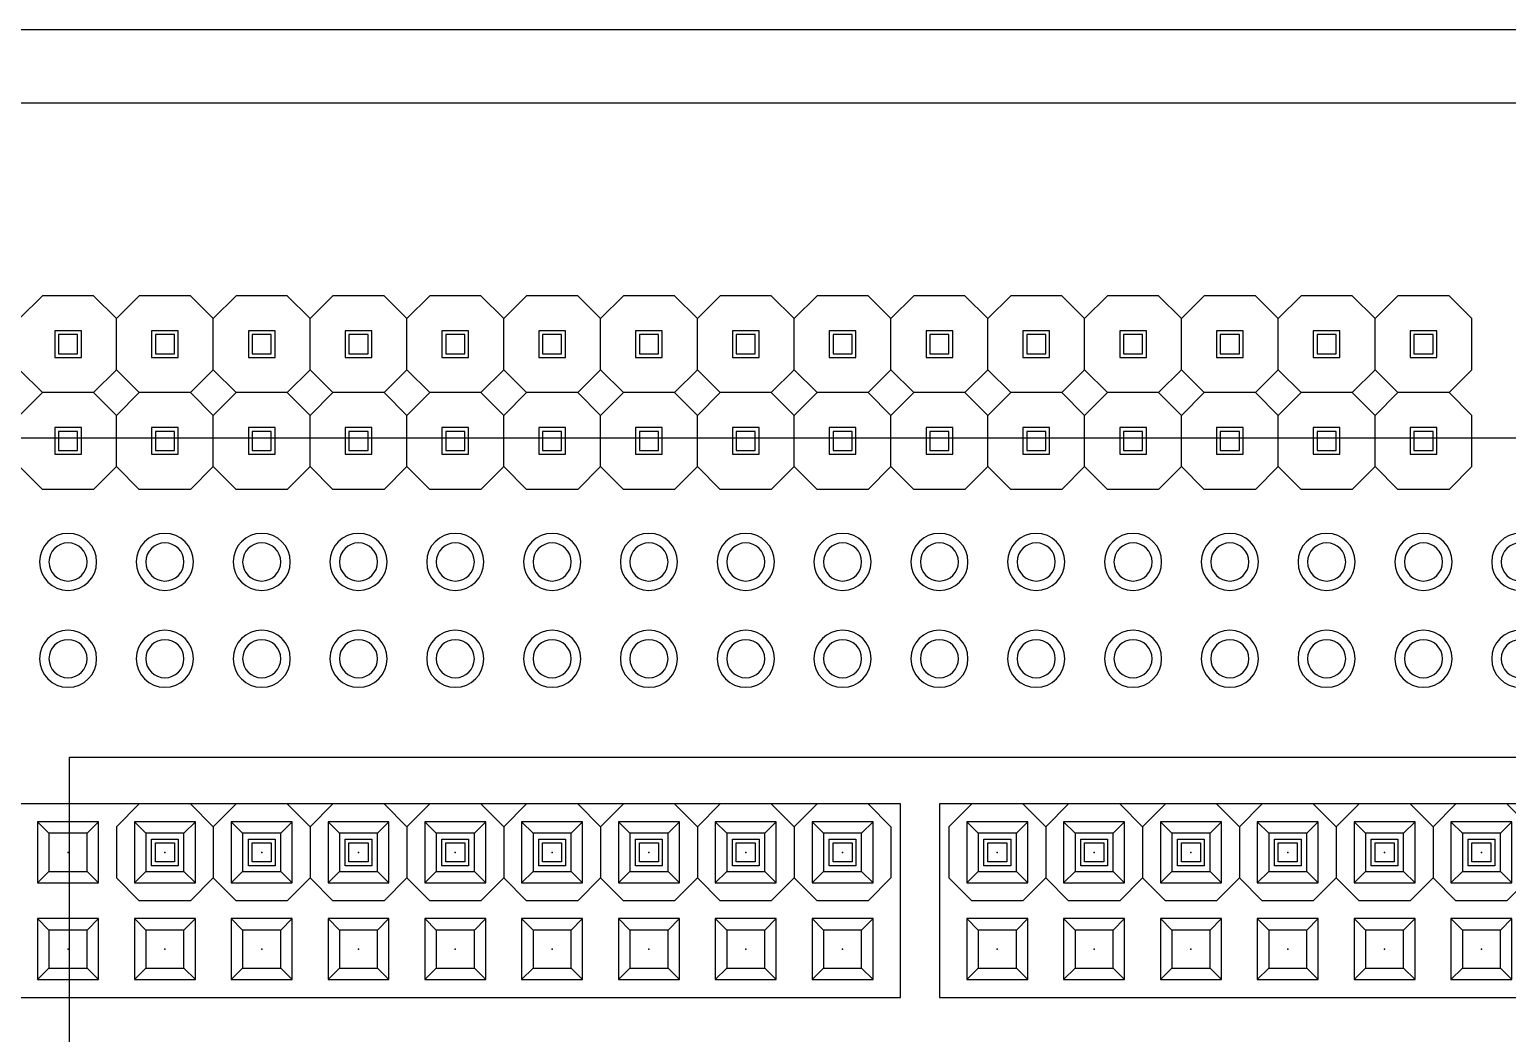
# Model space of a CAD drawing. Header units: millimetres. Extents: x 5 to 220, y 20 to 146.
# Drawn here: x 75.83 to 114.6, y 119.71 to 146.05 of the extents above; entities that cross this region are included whole.
import ezdxf

# ---------------------------------------------------------------- set-up
doc = ezdxf.new("R2010")
doc.units = ezdxf.units.MM
for name, color, linetype in [('holes-discovery', 41, 'Continuous'), ('holes-nucleo144', 41, 'Continuous'), ('mod_arduino-uno', 4, 'Continuous'), ('mod_discovery', 4, 'Continuous'), ('mod_nucleo144', 4, 'Continuous')]:
    doc.layers.add(name, color=color, linetype=linetype)

# ---------------------------------------------------------------- blocks, each defined once
blk = doc.blocks.new('SOCKET-2x17-TOP')
for p, q in [((19.52, 0.8), (21.12, 0.8)), ((19.52, -0.8), (19.52, 0.8)), ((19.82, 0.5), (19.52, 0.8)), ((20.82, 0.5), (21.12, 0.8)), ((21.12, 0.8), (21.12, -0.8)), ((22.06, 0.8), (23.66, 0.8)), ((22.06, -0.8), (22.06, 0.8)), ((22.36, 0.5), (22.06, 0.8)), ((23.36, 0.5), (23.66, 0.8)), ((23.66, 0.8), (23.66, -0.8)), ((24.6, 0.8), (26.2, 0.8)), ((24.6, -0.8), (24.6, 0.8)), ((24.9, 0.5), (24.6, 0.8)), ((25.9, 0.5), (26.2, 0.8)), ((26.2, 0.8), (26.2, -0.8)), ((27.14, 0.8), (28.74, 0.8)), ((27.14, -0.8), (27.14, 0.8)), ((27.44, 0.5), (27.14, 0.8)), ((28.44, 0.5), (28.74, 0.8)), ((28.74, 0.8), (28.74, -0.8)), ((29.68, 0.8), (31.28, 0.8)), ((29.68, -0.8), (29.68, 0.8)), ((29.98, 0.5), (29.68, 0.8)), ((30.98, 0.5), (31.28, 0.8)), ((31.28, 0.8), (31.28, -0.8)), ((32.22, 0.8), (33.82, 0.8)), ((32.22, -0.8), (32.22, 0.8)), ((32.52, 0.5), (32.22, 0.8)), ((33.52, 0.5), (33.82, 0.8)), ((33.82, 0.8), (33.82, -0.8)), ((34.76, 0.8), (36.36, 0.8)), ((34.76, -0.8), (34.76, 0.8)), ((35.06, 0.5), (34.76, 0.8)), ((36.06, 0.5), (36.36, 0.8)), ((36.36, 0.8), (36.36, -0.8)), ((37.3, 0.8), (38.9, 0.8)), ((37.3, -0.8), (37.3, 0.8)), ((37.6, 0.5), (37.3, 0.8)), ((38.6, 0.5), (38.9, 0.8)), ((38.9, 0.8), (38.9, -0.8)), ((39.84, 0.8), (41.44, 0.8)), ((39.84, -0.8), (39.84, 0.8)), ((40.14, 0.5), (39.84, 0.8)), ((41.14, 0.5), (41.44, 0.8)), ((41.44, 0.8), (41.44, -0.8)), ((19.82, 0.5), (20.82, 0.5)), ((19.82, -0.5), (19.82, 0.5)), ((20.82, 0.5), (20.82, -0.5)), ((22.36, 0.5), (23.36, 0.5)), ((22.36, -0.5), (22.36, 0.5)), ((23.36, 0.5), (23.36, -0.5)), ((24.9, 0.5), (25.9, 0.5)), ((24.9, -0.5), (24.9, 0.5)), ((25.9, 0.5), (25.9, -0.5)), ((27.44, 0.5), (28.44, 0.5)), ((27.44, -0.5), (27.44, 0.5)), ((28.44, 0.5), (28.44, -0.5)), ((29.98, 0.5), (30.98, 0.5)), ((29.98, -0.5), (29.98, 0.5)), ((30.98, 0.5), (30.98, -0.5)), ((32.52, 0.5), (33.52, 0.5)), ((32.52, -0.5), (32.52, 0.5)), ((33.52, 0.5), (33.52, -0.5)), ((35.06, 0.5), (36.06, 0.5)), ((35.06, -0.5), (35.06, 0.5)), ((36.06, 0.5), (36.06, -0.5)), ((37.6, 0.5), (38.6, 0.5)), ((37.6, -0.5), (37.6, 0.5)), ((38.6, 0.5), (38.6, -0.5)), ((40.14, 0.5), (41.14, 0.5)), ((40.14, -0.5), (40.14, 0.5)), ((41.14, 0.5), (41.14, -0.5)), ((19.82, -0.5), (19.52, -0.8)), ((20.82, -0.5), (19.82, -0.5)), ((20.82, -0.5), (21.12, -0.8)), ((22.36, -0.5), (22.06, -0.8)), ((23.36, -0.5), (22.36, -0.5)), ((23.36, -0.5), (23.66, -0.8)), ((24.9, -0.5), (24.6, -0.8)), ((25.9, -0.5), (24.9, -0.5)), ((25.9, -0.5), (26.2, -0.8)), ((27.44, -0.5), (27.14, -0.8)), ((28.44, -0.5), (27.44, -0.5)), ((28.44, -0.5), (28.74, -0.8)), ((29.98, -0.5), (29.68, -0.8)), ((30.98, -0.5), (29.98, -0.5)), ((30.98, -0.5), (31.28, -0.8)), ((32.52, -0.5), (32.22, -0.8)), ((33.52, -0.5), (32.52, -0.5)), ((33.52, -0.5), (33.82, -0.8)), ((35.06, -0.5), (34.76, -0.8)), ((36.06, -0.5), (35.06, -0.5)), ((36.06, -0.5), (36.36, -0.8)), ((37.6, -0.5), (37.3, -0.8)), ((38.6, -0.5), (37.6, -0.5)), ((38.6, -0.5), (38.9, -0.8)), ((40.14, -0.5), (39.84, -0.8)), ((41.14, -0.5), (40.14, -0.5)), ((41.14, -0.5), (41.44, -0.8)), ((21.12, -0.8), (19.52, -0.8)), ((23.66, -0.8), (22.06, -0.8)), ((26.2, -0.8), (24.6, -0.8)), ((28.74, -0.8), (27.14, -0.8)), ((31.28, -0.8), (29.68, -0.8)), ((33.82, -0.8), (32.22, -0.8)), ((36.36, -0.8), (34.76, -0.8)), ((38.9, -0.8), (37.3, -0.8)), ((41.44, -0.8), (39.84, -0.8)), ((19.52, -1.74), (21.12, -1.74)), ((19.52, -3.34), (19.52, -1.74)), ((19.82, -2.04), (19.52, -1.74)), ((20.82, -2.04), (21.12, -1.74)), ((21.12, -1.74), (21.12, -3.34)), ((22.06, -1.74), (23.66, -1.74)), ((22.06, -3.34), (22.06, -1.74)), ((22.36, -2.04), (22.06, -1.74)), ((23.36, -2.04), (23.66, -1.74)), ((23.66, -1.74), (23.66, -3.34)), ((24.6, -1.74), (26.2, -1.74)), ((24.6, -3.34), (24.6, -1.74)), ((24.9, -2.04), (24.6, -1.74)), ((25.9, -2.04), (26.2, -1.74)), ((26.2, -1.74), (26.2, -3.34)), ((27.14, -1.74), (28.74, -1.74)), ((27.14, -3.34), (27.14, -1.74)), ((27.44, -2.04), (27.14, -1.74)), ((28.44, -2.04), (28.74, -1.74)), ((28.74, -1.74), (28.74, -3.34)), ((29.68, -1.74), (31.28, -1.74)), ((29.68, -3.34), (29.68, -1.74)), ((29.98, -2.04), (29.68, -1.74)), ((30.98, -2.04), (31.28, -1.74)), ((31.28, -1.74), (31.28, -3.34)), ((32.22, -1.74), (33.82, -1.74)), ((32.22, -3.34), (32.22, -1.74)), ((32.52, -2.04), (32.22, -1.74)), ((33.52, -2.04), (33.82, -1.74)), ((33.82, -1.74), (33.82, -3.34)), ((34.76, -1.74), (36.36, -1.74)), ((34.76, -3.34), (34.76, -1.74)), ((35.06, -2.04), (34.76, -1.74)), ((36.06, -2.04), (36.36, -1.74)), ((36.36, -1.74), (36.36, -3.34)), ((37.3, -1.74), (38.9, -1.74)), ((37.3, -3.34), (37.3, -1.74)), ((37.6, -2.04), (37.3, -1.74)), ((38.6, -2.04), (38.9, -1.74)), ((38.9, -1.74), (38.9, -3.34)), ((39.84, -1.74), (41.44, -1.74)), ((39.84, -3.34), (39.84, -1.74)), ((40.14, -2.04), (39.84, -1.74)), ((41.14, -2.04), (41.44, -1.74)), ((41.44, -1.74), (41.44, -3.34)), ((19.82, -2.04), (20.82, -2.04)), ((19.82, -3.04), (19.82, -2.04)), ((20.82, -2.04), (20.82, -3.04)), ((22.36, -2.04), (23.36, -2.04)), ((22.36, -3.04), (22.36, -2.04)), ((23.36, -2.04), (23.36, -3.04)), ((24.9, -2.04), (25.9, -2.04)), ((24.9, -3.04), (24.9, -2.04)), ((25.9, -2.04), (25.9, -3.04)), ((27.44, -2.04), (28.44, -2.04)), ((27.44, -3.04), (27.44, -2.04)), ((28.44, -2.04), (28.44, -3.04)), ((29.98, -2.04), (30.98, -2.04)), ((29.98, -3.04), (29.98, -2.04)), ((30.98, -2.04), (30.98, -3.04)), ((32.52, -2.04), (33.52, -2.04)), ((32.52, -3.04), (32.52, -2.04)), ((33.52, -2.04), (33.52, -3.04)), ((35.06, -2.04), (36.06, -2.04)), ((35.06, -3.04), (35.06, -2.04)), ((36.06, -2.04), (36.06, -3.04)), ((37.6, -2.04), (38.6, -2.04)), ((37.6, -3.04), (37.6, -2.04)), ((38.6, -2.04), (38.6, -3.04)), ((40.14, -2.04), (41.14, -2.04)), ((40.14, -3.04), (40.14, -2.04)), ((41.14, -2.04), (41.14, -3.04)), ((19.82, -3.04), (19.52, -3.34)), ((20.82, -3.04), (19.82, -3.04)), ((20.82, -3.04), (21.12, -3.34)), ((22.36, -3.04), (22.06, -3.34)), ((23.36, -3.04), (22.36, -3.04)), ((23.36, -3.04), (23.66, -3.34)), ((24.9, -3.04), (24.6, -3.34)), ((25.9, -3.04), (24.9, -3.04)), ((25.9, -3.04), (26.2, -3.34)), ((27.44, -3.04), (27.14, -3.34)), ((28.44, -3.04), (27.44, -3.04)), ((28.44, -3.04), (28.74, -3.34)), ((29.98, -3.04), (29.68, -3.34)), ((30.98, -3.04), (29.98, -3.04)), ((30.98, -3.04), (31.28, -3.34)), ((32.52, -3.04), (32.22, -3.34)), ((33.52, -3.04), (32.52, -3.04)), ((33.52, -3.04), (33.82, -3.34)), ((35.06, -3.04), (34.76, -3.34)), ((36.06, -3.04), (35.06, -3.04)), ((36.06, -3.04), (36.36, -3.34)), ((37.6, -3.04), (37.3, -3.34)), ((38.6, -3.04), (37.6, -3.04)), ((38.6, -3.04), (38.9, -3.34)), ((40.14, -3.04), (39.84, -3.34)), ((41.14, -3.04), (40.14, -3.04)), ((41.14, -3.04), (41.44, -3.34)), ((21.12, -3.34), (19.52, -3.34)), ((23.66, -3.34), (22.06, -3.34)), ((26.2, -3.34), (24.6, -3.34)), ((28.74, -3.34), (27.14, -3.34)), ((31.28, -3.34), (29.68, -3.34)), ((33.82, -3.34), (32.22, -3.34)), ((36.36, -3.34), (34.76, -3.34)), ((38.9, -3.34), (37.3, -3.34)), ((41.44, -3.34), (39.84, -3.34))]:
    blk.add_line(p, q)
blk.add_lwpolyline([(-1.52, -3.81), (-1.52, 1.27), (42.16, 1.27), (42.16, -3.81)], close=True)
for p in [(20.32, 0), (20.32, 0), (20.32, 0), (20.32, 0), (20.32, 0), (20.32, 0), (20.32, 0), (20.32, 0), (22.86, 0), (22.86, 0), (22.86, 0), (22.86, 0), (22.86, 0), (22.86, 0), (22.86, 0), (22.86, 0), (25.4, 0), (25.4, 0), (25.4, 0), (25.4, 0), (25.4, 0), (25.4, 0), (25.4, 0), (25.4, 0), (27.94, 0), (27.94, 0), (27.94, 0), (27.94, 0), (27.94, 0), (27.94, 0), (27.94, 0), (27.94, 0), (30.48, 0), (30.48, 0), (30.48, 0), (30.48, 0), (30.48, 0), (30.48, 0), (30.48, 0), (30.48, 0), (33.02, 0), (33.02, 0), (33.02, 0), (33.02, 0), (33.02, 0), (33.02, 0), (33.02, 0), (33.02, 0), (35.56, 0), (35.56, 0), (35.56, 0), (35.56, 0), (35.56, 0), (35.56, 0), (35.56, 0), (35.56, 0), (38.1, 0), (38.1, 0), (38.1, 0), (38.1, 0), (38.1, 0), (38.1, 0), (38.1, 0), (38.1, 0), (40.64, 0), (40.64, 0), (40.64, 0), (40.64, 0), (40.64, 0), (40.64, 0), (40.64, 0), (40.64, 0), (20.32, -2.54), (20.32, -2.54), (20.32, -2.54), (20.32, -2.54), (20.32, -2.54), (20.32, -2.54), (20.32, -2.54), (20.32, -2.54), (20.32, -2.54), (20.32, -2.54), (20.32, -2.54), (20.32, -2.54), (22.86, -2.54), (22.86, -2.54), (22.86, -2.54), (22.86, -2.54), (22.86, -2.54), (22.86, -2.54), (22.86, -2.54), (22.86, -2.54), (22.86, -2.54), (22.86, -2.54), (22.86, -2.54), (22.86, -2.54), (25.4, -2.54), (25.4, -2.54), (25.4, -2.54), (25.4, -2.54), (25.4, -2.54), (25.4, -2.54), (25.4, -2.54), (25.4, -2.54), (25.4, -2.54), (25.4, -2.54), (25.4, -2.54), (25.4, -2.54), (27.94, -2.54), (27.94, -2.54), (27.94, -2.54), (27.94, -2.54), (27.94, -2.54), (27.94, -2.54), (27.94, -2.54), (27.94, -2.54), (27.94, -2.54), (27.94, -2.54), (27.94, -2.54), (27.94, -2.54), (30.48, -2.54), (30.48, -2.54), (30.48, -2.54), (30.48, -2.54), (30.48, -2.54), (30.48, -2.54), (30.48, -2.54), (30.48, -2.54), (30.48, -2.54), (30.48, -2.54), (30.48, -2.54), (30.48, -2.54), (33.02, -2.54), (33.02, -2.54), (33.02, -2.54), (33.02, -2.54), (33.02, -2.54), (33.02, -2.54), (33.02, -2.54), (33.02, -2.54), (33.02, -2.54), (33.02, -2.54), (33.02, -2.54), (33.02, -2.54), (35.56, -2.54), (35.56, -2.54), (35.56, -2.54), (35.56, -2.54), (35.56, -2.54), (35.56, -2.54), (35.56, -2.54), (35.56, -2.54), (35.56, -2.54), (35.56, -2.54), (35.56, -2.54), (35.56, -2.54), (38.1, -2.54), (38.1, -2.54), (38.1, -2.54), (38.1, -2.54), (38.1, -2.54), (38.1, -2.54), (38.1, -2.54), (38.1, -2.54), (38.1, -2.54), (38.1, -2.54), (38.1, -2.54), (38.1, -2.54), (40.64, -2.54), (40.64, -2.54), (40.64, -2.54), (40.64, -2.54), (40.64, -2.54), (40.64, -2.54), (40.64, -2.54), (40.64, -2.54), (40.64, -2.54), (40.64, -2.54), (40.64, -2.54), (40.64, -2.54)]:
    blk.add_point(p)
blk = doc.blocks.new('SOCKET-2x10-TOP')
for p, q in [((-0.8, 0.8), (0.8, 0.8)), ((-0.8, -0.8), (-0.8, 0.8)), ((-0.5, 0.5), (-0.8, 0.8)), ((0.5, 0.5), (0.8, 0.8)), ((0.8, 0.8), (0.8, -0.8)), ((1.74, 0.8), (3.34, 0.8)), ((1.74, -0.8), (1.74, 0.8)), ((2.04, 0.5), (1.74, 0.8)), ((3.04, 0.5), (3.34, 0.8)), ((3.34, 0.8), (3.34, -0.8)), ((4.28, 0.8), (5.88, 0.8)), ((4.28, -0.8), (4.28, 0.8)), ((4.58, 0.5), (4.28, 0.8)), ((5.58, 0.5), (5.88, 0.8)), ((5.88, 0.8), (5.88, -0.8)), ((6.82, 0.8), (8.42, 0.8)), ((6.82, -0.8), (6.82, 0.8)), ((7.12, 0.5), (6.82, 0.8)), ((8.12, 0.5), (8.42, 0.8)), ((8.42, 0.8), (8.42, -0.8)), ((9.36, 0.8), (10.96, 0.8)), ((9.36, -0.8), (9.36, 0.8)), ((9.66, 0.5), (9.36, 0.8)), ((10.66, 0.5), (10.96, 0.8)), ((10.96, 0.8), (10.96, -0.8)), ((11.9, 0.8), (13.5, 0.8)), ((11.9, -0.8), (11.9, 0.8)), ((12.2, 0.5), (11.9, 0.8)), ((13.2, 0.5), (13.5, 0.8)), ((13.5, 0.8), (13.5, -0.8)), ((14.44, 0.8), (16.04, 0.8)), ((14.44, -0.8), (14.44, 0.8)), ((14.74, 0.5), (14.44, 0.8)), ((15.74, 0.5), (16.04, 0.8)), ((16.04, 0.8), (16.04, -0.8)), ((16.98, 0.8), (18.58, 0.8)), ((16.98, -0.8), (16.98, 0.8)), ((17.28, 0.5), (16.98, 0.8)), ((18.28, 0.5), (18.58, 0.8)), ((18.58, 0.8), (18.58, -0.8)), ((19.52, 0.8), (21.12, 0.8)), ((19.52, -0.8), (19.52, 0.8)), ((19.82, 0.5), (19.52, 0.8)), ((20.82, 0.5), (21.12, 0.8)), ((21.12, 0.8), (21.12, -0.8)), ((22.06, 0.8), (23.66, 0.8)), ((22.06, -0.8), (22.06, 0.8)), ((22.36, 0.5), (22.06, 0.8)), ((23.36, 0.5), (23.66, 0.8)), ((23.66, 0.8), (23.66, -0.8)), ((-0.5, 0.5), (0.5, 0.5)), ((-0.5, -0.5), (-0.5, 0.5)), ((0.5, 0.5), (0.5, -0.5)), ((2.04, 0.5), (3.04, 0.5)), ((2.04, -0.5), (2.04, 0.5)), ((3.04, 0.5), (3.04, -0.5)), ((4.58, 0.5), (5.58, 0.5)), ((4.58, -0.5), (4.58, 0.5)), ((5.58, 0.5), (5.58, -0.5)), ((7.12, 0.5), (8.12, 0.5)), ((7.12, -0.5), (7.12, 0.5)), ((8.12, 0.5), (8.12, -0.5)), ((9.66, 0.5), (10.66, 0.5)), ((9.66, -0.5), (9.66, 0.5)), ((10.66, 0.5), (10.66, -0.5)), ((12.2, 0.5), (13.2, 0.5)), ((12.2, -0.5), (12.2, 0.5)), ((13.2, 0.5), (13.2, -0.5)), ((14.74, 0.5), (15.74, 0.5)), ((14.74, -0.5), (14.74, 0.5)), ((15.74, 0.5), (15.74, -0.5)), ((17.28, 0.5), (18.28, 0.5)), ((17.28, -0.5), (17.28, 0.5)), ((18.28, 0.5), (18.28, -0.5)), ((19.82, 0.5), (20.82, 0.5)), ((19.82, -0.5), (19.82, 0.5)), ((20.82, 0.5), (20.82, -0.5)), ((22.36, 0.5), (23.36, 0.5)), ((22.36, -0.5), (22.36, 0.5)), ((23.36, 0.5), (23.36, -0.5)), ((-0.5, -0.5), (-0.8, -0.8)), ((0.5, -0.5), (-0.5, -0.5)), ((0.5, -0.5), (0.8, -0.8)), ((2.04, -0.5), (1.74, -0.8)), ((3.04, -0.5), (2.04, -0.5)), ((3.04, -0.5), (3.34, -0.8)), ((4.58, -0.5), (4.28, -0.8)), ((5.58, -0.5), (4.58, -0.5)), ((5.58, -0.5), (5.88, -0.8)), ((7.12, -0.5), (6.82, -0.8)), ((8.12, -0.5), (7.12, -0.5)), ((8.12, -0.5), (8.42, -0.8)), ((9.66, -0.5), (9.36, -0.8)), ((10.66, -0.5), (9.66, -0.5)), ((10.66, -0.5), (10.96, -0.8)), ((12.2, -0.5), (11.9, -0.8)), ((13.2, -0.5), (12.2, -0.5)), ((13.2, -0.5), (13.5, -0.8)), ((14.74, -0.5), (14.44, -0.8)), ((15.74, -0.5), (14.74, -0.5)), ((15.74, -0.5), (16.04, -0.8)), ((17.28, -0.5), (16.98, -0.8)), ((18.28, -0.5), (17.28, -0.5)), ((18.28, -0.5), (18.58, -0.8)), ((19.82, -0.5), (19.52, -0.8)), ((20.82, -0.5), (19.82, -0.5)), ((20.82, -0.5), (21.12, -0.8)), ((22.36, -0.5), (22.06, -0.8)), ((23.36, -0.5), (22.36, -0.5)), ((23.36, -0.5), (23.66, -0.8)), ((0.8, -0.8), (-0.8, -0.8)), ((3.34, -0.8), (1.74, -0.8)), ((5.88, -0.8), (4.28, -0.8)), ((8.42, -0.8), (6.82, -0.8)), ((10.96, -0.8), (9.36, -0.8)), ((13.5, -0.8), (11.9, -0.8)), ((16.04, -0.8), (14.44, -0.8)), ((18.58, -0.8), (16.98, -0.8)), ((21.12, -0.8), (19.52, -0.8)), ((23.66, -0.8), (22.06, -0.8)), ((-0.8, -1.74), (0.8, -1.74)), ((-0.8, -3.34), (-0.8, -1.74)), ((-0.5, -2.04), (-0.8, -1.74)), ((0.5, -2.04), (0.8, -1.74)), ((0.8, -1.74), (0.8, -3.34)), ((1.74, -1.74), (3.34, -1.74)), ((1.74, -3.34), (1.74, -1.74)), ((2.04, -2.04), (1.74, -1.74)), ((3.04, -2.04), (3.34, -1.74)), ((3.34, -1.74), (3.34, -3.34)), ((4.28, -1.74), (5.88, -1.74)), ((4.28, -3.34), (4.28, -1.74)), ((4.58, -2.04), (4.28, -1.74)), ((5.58, -2.04), (5.88, -1.74)), ((5.88, -1.74), (5.88, -3.34)), ((6.82, -1.74), (8.42, -1.74)), ((6.82, -3.34), (6.82, -1.74)), ((7.12, -2.04), (6.82, -1.74)), ((8.12, -2.04), (8.42, -1.74)), ((8.42, -1.74), (8.42, -3.34)), ((9.36, -1.74), (10.96, -1.74)), ((9.36, -3.34), (9.36, -1.74)), ((9.66, -2.04), (9.36, -1.74)), ((10.66, -2.04), (10.96, -1.74)), ((10.96, -1.74), (10.96, -3.34)), ((11.9, -1.74), (13.5, -1.74)), ((11.9, -3.34), (11.9, -1.74)), ((12.2, -2.04), (11.9, -1.74)), ((13.2, -2.04), (13.5, -1.74)), ((13.5, -1.74), (13.5, -3.34)), ((14.44, -1.74), (16.04, -1.74)), ((14.44, -3.34), (14.44, -1.74)), ((14.74, -2.04), (14.44, -1.74)), ((15.74, -2.04), (16.04, -1.74)), ((16.04, -1.74), (16.04, -3.34)), ((16.98, -1.74), (18.58, -1.74)), ((16.98, -3.34), (16.98, -1.74)), ((17.28, -2.04), (16.98, -1.74)), ((18.28, -2.04), (18.58, -1.74)), ((18.58, -1.74), (18.58, -3.34)), ((19.52, -1.74), (21.12, -1.74)), ((19.52, -3.34), (19.52, -1.74)), ((19.82, -2.04), (19.52, -1.74)), ((20.82, -2.04), (21.12, -1.74)), ((21.12, -1.74), (21.12, -3.34)), ((22.06, -1.74), (23.66, -1.74)), ((22.06, -3.34), (22.06, -1.74)), ((22.36, -2.04), (22.06, -1.74)), ((23.36, -2.04), (23.66, -1.74)), ((23.66, -1.74), (23.66, -3.34)), ((-0.5, -2.04), (0.5, -2.04)), ((-0.5, -3.04), (-0.5, -2.04)), ((0.5, -2.04), (0.5, -3.04)), ((2.04, -2.04), (3.04, -2.04)), ((2.04, -3.04), (2.04, -2.04)), ((3.04, -2.04), (3.04, -3.04)), ((4.58, -2.04), (5.58, -2.04)), ((4.58, -3.04), (4.58, -2.04)), ((5.58, -2.04), (5.58, -3.04)), ((7.12, -2.04), (8.12, -2.04)), ((7.12, -3.04), (7.12, -2.04)), ((8.12, -2.04), (8.12, -3.04)), ((9.66, -2.04), (10.66, -2.04)), ((9.66, -3.04), (9.66, -2.04)), ((10.66, -2.04), (10.66, -3.04)), ((12.2, -2.04), (13.2, -2.04)), ((12.2, -3.04), (12.2, -2.04)), ((13.2, -2.04), (13.2, -3.04)), ((14.74, -2.04), (15.74, -2.04)), ((14.74, -3.04), (14.74, -2.04)), ((15.74, -2.04), (15.74, -3.04)), ((17.28, -2.04), (18.28, -2.04)), ((17.28, -3.04), (17.28, -2.04)), ((18.28, -2.04), (18.28, -3.04)), ((19.82, -2.04), (20.82, -2.04)), ((19.82, -3.04), (19.82, -2.04)), ((20.82, -2.04), (20.82, -3.04)), ((22.36, -2.04), (23.36, -2.04)), ((22.36, -3.04), (22.36, -2.04)), ((23.36, -2.04), (23.36, -3.04)), ((-0.5, -3.04), (-0.8, -3.34)), ((0.5, -3.04), (-0.5, -3.04)), ((0.5, -3.04), (0.8, -3.34)), ((2.04, -3.04), (1.74, -3.34)), ((3.04, -3.04), (2.04, -3.04)), ((3.04, -3.04), (3.34, -3.34)), ((4.58, -3.04), (4.28, -3.34)), ((5.58, -3.04), (4.58, -3.04)), ((5.58, -3.04), (5.88, -3.34)), ((7.12, -3.04), (6.82, -3.34)), ((8.12, -3.04), (7.12, -3.04)), ((8.12, -3.04), (8.42, -3.34)), ((9.66, -3.04), (9.36, -3.34)), ((10.66, -3.04), (9.66, -3.04)), ((10.66, -3.04), (10.96, -3.34)), ((12.2, -3.04), (11.9, -3.34)), ((13.2, -3.04), (12.2, -3.04)), ((13.2, -3.04), (13.5, -3.34)), ((14.74, -3.04), (14.44, -3.34)), ((15.74, -3.04), (14.74, -3.04)), ((15.74, -3.04), (16.04, -3.34)), ((17.28, -3.04), (16.98, -3.34)), ((18.28, -3.04), (17.28, -3.04)), ((18.28, -3.04), (18.58, -3.34)), ((19.82, -3.04), (19.52, -3.34)), ((20.82, -3.04), (19.82, -3.04)), ((20.82, -3.04), (21.12, -3.34)), ((22.36, -3.04), (22.06, -3.34)), ((23.36, -3.04), (22.36, -3.04)), ((23.36, -3.04), (23.66, -3.34)), ((0.8, -3.34), (-0.8, -3.34)), ((3.34, -3.34), (1.74, -3.34)), ((5.88, -3.34), (4.28, -3.34)), ((8.42, -3.34), (6.82, -3.34)), ((10.96, -3.34), (9.36, -3.34)), ((13.5, -3.34), (11.9, -3.34)), ((16.04, -3.34), (14.44, -3.34)), ((18.58, -3.34), (16.98, -3.34)), ((21.12, -3.34), (19.52, -3.34)), ((23.66, -3.34), (22.06, -3.34))]:
    blk.add_line(p, q)
blk.add_lwpolyline([(-1.52, -3.81), (-1.52, 1.27), (24.38, 1.27), (24.38, -3.81)], close=True)
for p in [(0, 0), (0, 0), (0, 0), (0, 0), (0, 0), (0, 0), (0, 0), (0, 0), (2.54, 0), (2.54, 0), (2.54, 0), (2.54, 0), (2.54, 0), (2.54, 0), (2.54, 0), (2.54, 0), (5.08, 0), (5.08, 0), (5.08, 0), (5.08, 0), (5.08, 0), (5.08, 0), (5.08, 0), (5.08, 0), (7.62, 0), (7.62, 0), (7.62, 0), (7.62, 0), (7.62, 0), (7.62, 0), (7.62, 0), (7.62, 0), (10.16, 0), (10.16, 0), (10.16, 0), (10.16, 0), (10.16, 0), (10.16, 0), (10.16, 0), (10.16, 0), (12.7, 0), (12.7, 0), (12.7, 0), (12.7, 0), (12.7, 0), (12.7, 0), (12.7, 0), (12.7, 0), (15.24, 0), (15.24, 0), (15.24, 0), (15.24, 0), (15.24, 0), (15.24, 0), (15.24, 0), (15.24, 0), (17.78, 0), (17.78, 0), (17.78, 0), (17.78, 0), (17.78, 0), (17.78, 0), (17.78, 0), (17.78, 0), (20.32, 0), (20.32, 0), (20.32, 0), (20.32, 0), (20.32, 0), (20.32, 0), (20.32, 0), (20.32, 0), (22.86, 0), (22.86, 0), (22.86, 0), (22.86, 0), (22.86, 0), (22.86, 0), (22.86, 0), (22.86, 0), (0, -2.54), (0, -2.54), (0, -2.54), (0, -2.54), (0, -2.54), (0, -2.54), (0, -2.54), (0, -2.54), (0, -2.54), (0, -2.54), (0, -2.54), (0, -2.54), (2.54, -2.54), (2.54, -2.54), (2.54, -2.54), (2.54, -2.54), (2.54, -2.54), (2.54, -2.54), (2.54, -2.54), (2.54, -2.54), (2.54, -2.54), (2.54, -2.54), (2.54, -2.54), (2.54, -2.54), (5.08, -2.54), (5.08, -2.54), (5.08, -2.54), (5.08, -2.54), (5.08, -2.54), (5.08, -2.54), (5.08, -2.54), (5.08, -2.54), (5.08, -2.54), (5.08, -2.54), (5.08, -2.54), (5.08, -2.54), (7.62, -2.54), (7.62, -2.54), (7.62, -2.54), (7.62, -2.54), (7.62, -2.54), (7.62, -2.54), (7.62, -2.54), (7.62, -2.54), (7.62, -2.54), (7.62, -2.54), (7.62, -2.54), (7.62, -2.54), (10.16, -2.54), (10.16, -2.54), (10.16, -2.54), (10.16, -2.54), (10.16, -2.54), (10.16, -2.54), (10.16, -2.54), (10.16, -2.54), (10.16, -2.54), (10.16, -2.54), (10.16, -2.54), (10.16, -2.54), (12.7, -2.54), (12.7, -2.54), (12.7, -2.54), (12.7, -2.54), (12.7, -2.54), (12.7, -2.54), (12.7, -2.54), (12.7, -2.54), (12.7, -2.54), (12.7, -2.54), (12.7, -2.54), (12.7, -2.54), (15.24, -2.54), (15.24, -2.54), (15.24, -2.54), (15.24, -2.54), (15.24, -2.54), (15.24, -2.54), (15.24, -2.54), (15.24, -2.54), (15.24, -2.54), (15.24, -2.54), (15.24, -2.54), (15.24, -2.54), (17.78, -2.54), (17.78, -2.54), (17.78, -2.54), (17.78, -2.54), (17.78, -2.54), (17.78, -2.54), (17.78, -2.54), (17.78, -2.54), (17.78, -2.54), (17.78, -2.54), (17.78, -2.54), (17.78, -2.54), (20.32, -2.54), (20.32, -2.54), (20.32, -2.54), (20.32, -2.54), (20.32, -2.54), (20.32, -2.54), (20.32, -2.54), (20.32, -2.54), (20.32, -2.54), (20.32, -2.54), (20.32, -2.54), (20.32, -2.54), (22.86, -2.54), (22.86, -2.54), (22.86, -2.54), (22.86, -2.54), (22.86, -2.54), (22.86, -2.54), (22.86, -2.54), (22.86, -2.54), (22.86, -2.54), (22.86, -2.54), (22.86, -2.54), (22.86, -2.54)]:
    blk.add_point(p)
blk = doc.blocks.new('HEADER-PADS-2x36')
for centre, radius in [((40.64, 0), 0.75), ((40.64, 0), 0.5), ((43.18, 0), 0.75), ((43.18, 0), 0.5), ((45.72, 0), 0.75), ((45.72, 0), 0.5), ((48.26, 0), 0.75), ((48.26, 0), 0.5), ((50.8, 0), 0.75), ((50.8, 0), 0.5), ((53.34, 0), 0.75), ((53.34, 0), 0.5), ((55.88, 0), 0.75), ((55.88, 0), 0.5), ((58.42, 0), 0.75), ((58.42, 0), 0.5), ((60.96, 0), 0.75), ((60.96, 0), 0.5), ((63.5, 0), 0.75), ((63.5, 0), 0.5), ((66.04, 0), 0.75), ((66.04, 0), 0.5), ((68.58, 0), 0.75), ((68.58, 0), 0.5), ((71.12, 0), 0.75), ((71.12, 0), 0.5), ((73.66, 0), 0.75), ((73.66, 0), 0.5), ((76.2, 0), 0.75), ((76.2, 0), 0.5), ((78.74, 0), 0.75), ((78.74, 0), 0.5), ((40.64, -2.54), 0.75), ((43.18, -2.54), 0.75), ((45.72, -2.54), 0.75), ((48.26, -2.54), 0.75), ((50.8, -2.54), 0.75), ((53.34, -2.54), 0.75), ((55.88, -2.54), 0.75), ((58.42, -2.54), 0.75), ((60.96, -2.54), 0.75), ((63.5, -2.54), 0.75), ((66.04, -2.54), 0.75), ((68.58, -2.54), 0.75), ((71.12, -2.54), 0.75), ((73.66, -2.54), 0.75), ((76.2, -2.54), 0.75), ((78.74, -2.54), 0.75), ((40.64, -2.54), 0.5), ((43.18, -2.54), 0.5), ((45.72, -2.54), 0.5), ((48.26, -2.54), 0.5), ((50.8, -2.54), 0.5), ((53.34, -2.54), 0.5), ((55.88, -2.54), 0.5), ((58.42, -2.54), 0.5), ((60.96, -2.54), 0.5), ((63.5, -2.54), 0.5), ((66.04, -2.54), 0.5), ((68.58, -2.54), 0.5), ((71.12, -2.54), 0.5), ((73.66, -2.54), 0.5), ((76.2, -2.54), 0.5), ((78.74, -2.54), 0.5)]:
    blk.add_circle(centre, radius)
blk = doc.blocks.new('ASSY-NUCLEO144-STM32F429')
blk.add_lwpolyline([(16.4, -59.13), (-91.44, -59.13), (-91.44, 10.87), (16.4, 10.87)])
for name, p in [('SOCKET-2x17-TOP', (-58.42, -45.72)), ('SOCKET-2x10-TOP', (-13.72, -45.72)), ('HEADER-PADS-2x36', (-78.74, -53.34))]:
    blk.add_blockref(name, p)
blk = doc.blocks.new('HEADER-1x10-TOP')
at = {"linetype": 'Continuous'}
for p, q in [((-1.27, 0.67), (-0.67, 1.27)), ((0.67, 1.27), (-0.67, 1.27)), ((1.27, 0.67), (0.67, 1.27)), ((1.27, 0.67), (1.87, 1.27)), ((3.21, 1.27), (1.87, 1.27)), ((3.81, 0.67), (3.21, 1.27)), ((3.81, 0.67), (4.41, 1.27)), ((5.75, 1.27), (4.41, 1.27)), ((6.35, 0.67), (5.75, 1.27)), ((6.35, 0.67), (6.95, 1.27)), ((8.29, 1.27), (6.95, 1.27)), ((8.89, 0.67), (8.29, 1.27)), ((8.89, 0.67), (9.49, 1.27)), ((10.83, 1.27), (9.49, 1.27)), ((11.43, 0.67), (10.83, 1.27)), ((11.43, 0.67), (12.03, 1.27)), ((13.37, 1.27), (12.03, 1.27)), ((13.97, 0.67), (13.37, 1.27)), ((13.97, 0.67), (14.57, 1.27)), ((15.91, 1.27), (14.57, 1.27)), ((16.51, 0.67), (15.91, 1.27)), ((16.51, 0.67), (17.11, 1.27)), ((18.45, 1.27), (17.11, 1.27)), ((19.05, 0.67), (18.45, 1.27)), ((19.05, 0.67), (19.65, 1.27)), ((20.99, 1.27), (19.65, 1.27)), ((21.59, 0.67), (20.99, 1.27)), ((21.59, 0.67), (22.19, 1.27)), ((23.53, 1.27), (22.19, 1.27)), ((24.13, 0.67), (23.53, 1.27)), ((-1.27, -0.67), (-1.27, 0.67)), ((1.27, -0.67), (1.27, 0.67)), ((1.27, -0.67), (1.27, 0.67)), ((3.81, -0.67), (3.81, 0.67)), ((6.35, -0.67), (6.35, 0.67)), ((8.89, -0.67), (8.89, 0.67)), ((11.43, -0.67), (11.43, 0.67)), ((13.97, -0.67), (13.97, 0.67)), ((16.51, -0.67), (16.51, 0.67)), ((19.05, -0.67), (19.05, 0.67)), ((21.59, -0.67), (21.59, 0.67)), ((24.13, -0.67), (24.13, 0.67)), ((-1.27, -0.67), (-0.67, -1.27)), ((1.27, -0.67), (0.67, -1.27)), ((1.27, -0.67), (1.87, -1.27)), ((3.81, -0.67), (3.21, -1.27)), ((3.81, -0.67), (4.41, -1.27)), ((6.35, -0.67), (5.75, -1.27)), ((6.35, -0.67), (6.95, -1.27)), ((8.89, -0.67), (8.29, -1.27)), ((8.89, -0.67), (9.49, -1.27)), ((11.43, -0.67), (10.83, -1.27)), ((11.43, -0.67), (12.03, -1.27)), ((13.97, -0.67), (13.37, -1.27)), ((13.97, -0.67), (14.57, -1.27)), ((16.51, -0.67), (15.91, -1.27)), ((16.51, -0.67), (17.11, -1.27)), ((19.05, -0.67), (18.45, -1.27)), ((19.05, -0.67), (19.65, -1.27)), ((21.59, -0.67), (20.99, -1.27)), ((21.59, -0.67), (22.19, -1.27)), ((24.13, -0.67), (23.53, -1.27)), ((0.67, -1.27), (-0.67, -1.27)), ((3.21, -1.27), (1.87, -1.27)), ((5.75, -1.27), (4.41, -1.27)), ((8.29, -1.27), (6.95, -1.27)), ((10.83, -1.27), (9.49, -1.27)), ((13.37, -1.27), (12.03, -1.27)), ((15.91, -1.27), (14.57, -1.27)), ((18.45, -1.27), (17.11, -1.27)), ((20.99, -1.27), (19.65, -1.27)), ((23.53, -1.27), (22.19, -1.27))]:
    blk.add_line(p, q, dxfattribs=at)
for points in [[(-0.35, 0.35), (-0.35, -0.35), (0.35, -0.35), (0.35, 0.35)], [(-0.25, 0.25), (-0.25, -0.25), (0.25, -0.25), (0.25, 0.25)], [(2.19, 0.35), (2.19, -0.35), (2.89, -0.35), (2.89, 0.35)], [(2.29, 0.25), (2.29, -0.25), (2.79, -0.25), (2.79, 0.25)], [(4.73, 0.35), (4.73, -0.35), (5.43, -0.35), (5.43, 0.35)], [(4.83, 0.25), (4.83, -0.25), (5.33, -0.25), (5.33, 0.25)], [(7.27, 0.35), (7.27, -0.35), (7.97, -0.35), (7.97, 0.35)], [(7.37, 0.25), (7.37, -0.25), (7.87, -0.25), (7.87, 0.25)], [(9.81, 0.35), (9.81, -0.35), (10.51, -0.35), (10.51, 0.35)], [(9.91, 0.25), (9.91, -0.25), (10.41, -0.25), (10.41, 0.25)], [(12.35, 0.35), (12.35, -0.35), (13.05, -0.35), (13.05, 0.35)], [(12.45, 0.25), (12.45, -0.25), (12.95, -0.25), (12.95, 0.25)], [(14.89, 0.35), (14.89, -0.35), (15.59, -0.35), (15.59, 0.35)], [(14.99, 0.25), (14.99, -0.25), (15.49, -0.25), (15.49, 0.25)], [(17.43, 0.35), (17.43, -0.35), (18.13, -0.35), (18.13, 0.35)], [(17.53, 0.25), (17.53, -0.25), (18.03, -0.25), (18.03, 0.25)], [(19.97, 0.35), (19.97, -0.35), (20.67, -0.35), (20.67, 0.35)], [(20.07, 0.25), (20.07, -0.25), (20.57, -0.25), (20.57, 0.25)], [(22.51, 0.35), (22.51, -0.35), (23.21, -0.35), (23.21, 0.35)], [(22.61, 0.25), (22.61, -0.25), (23.11, -0.25), (23.11, 0.25)]]:
    blk.add_lwpolyline(points, close=True, dxfattribs=at)
blk.add_point((0, 0))
blk = doc.blocks.new('HEADER-1x8-TOP')
at = {"linetype": 'Continuous'}
for p, q in [((-1.27, 0.67), (-0.67, 1.27)), ((0.67, 1.27), (-0.67, 1.27)), ((1.27, 0.67), (0.67, 1.27)), ((1.27, 0.67), (1.87, 1.27)), ((3.21, 1.27), (1.87, 1.27)), ((3.81, 0.67), (3.21, 1.27)), ((3.81, 0.67), (4.41, 1.27)), ((5.75, 1.27), (4.41, 1.27)), ((6.35, 0.67), (5.75, 1.27)), ((6.35, 0.67), (6.95, 1.27)), ((8.29, 1.27), (6.95, 1.27)), ((8.89, 0.67), (8.29, 1.27)), ((8.89, 0.67), (9.49, 1.27)), ((10.83, 1.27), (9.49, 1.27)), ((11.43, 0.67), (10.83, 1.27)), ((11.43, 0.67), (12.03, 1.27)), ((13.37, 1.27), (12.03, 1.27)), ((13.97, 0.67), (13.37, 1.27)), ((13.97, 0.67), (14.57, 1.27)), ((15.91, 1.27), (14.57, 1.27)), ((16.51, 0.67), (15.91, 1.27)), ((16.51, 0.67), (17.11, 1.27)), ((18.45, 1.27), (17.11, 1.27)), ((19.05, 0.67), (18.45, 1.27)), ((-1.27, -0.67), (-1.27, 0.67)), ((1.27, -0.67), (1.27, 0.67)), ((1.27, -0.67), (1.27, 0.67)), ((3.81, -0.67), (3.81, 0.67)), ((6.35, -0.67), (6.35, 0.67)), ((8.89, -0.67), (8.89, 0.67)), ((11.43, -0.67), (11.43, 0.67)), ((13.97, -0.67), (13.97, 0.67)), ((16.51, -0.67), (16.51, 0.67)), ((19.05, -0.67), (19.05, 0.67)), ((-1.27, -0.67), (-0.67, -1.27)), ((1.27, -0.67), (0.67, -1.27)), ((1.27, -0.67), (1.87, -1.27)), ((3.81, -0.67), (3.21, -1.27)), ((3.81, -0.67), (4.41, -1.27)), ((6.35, -0.67), (5.75, -1.27)), ((6.35, -0.67), (6.95, -1.27)), ((8.89, -0.67), (8.29, -1.27)), ((8.89, -0.67), (9.49, -1.27)), ((11.43, -0.67), (10.83, -1.27)), ((11.43, -0.67), (12.03, -1.27)), ((13.97, -0.67), (13.37, -1.27)), ((13.97, -0.67), (14.57, -1.27)), ((16.51, -0.67), (15.91, -1.27)), ((16.51, -0.67), (17.11, -1.27)), ((19.05, -0.67), (18.45, -1.27)), ((0.67, -1.27), (-0.67, -1.27)), ((3.21, -1.27), (1.87, -1.27)), ((5.75, -1.27), (4.41, -1.27)), ((8.29, -1.27), (6.95, -1.27)), ((10.83, -1.27), (9.49, -1.27)), ((13.37, -1.27), (12.03, -1.27)), ((15.91, -1.27), (14.57, -1.27)), ((18.45, -1.27), (17.11, -1.27))]:
    blk.add_line(p, q, dxfattribs=at)
for points in [[(-0.35, 0.35), (-0.35, -0.35), (0.35, -0.35), (0.35, 0.35)], [(-0.25, 0.25), (-0.25, -0.25), (0.25, -0.25), (0.25, 0.25)], [(2.19, 0.35), (2.19, -0.35), (2.89, -0.35), (2.89, 0.35)], [(2.29, 0.25), (2.29, -0.25), (2.79, -0.25), (2.79, 0.25)], [(4.73, 0.35), (4.73, -0.35), (5.43, -0.35), (5.43, 0.35)], [(4.83, 0.25), (4.83, -0.25), (5.33, -0.25), (5.33, 0.25)], [(7.27, 0.35), (7.27, -0.35), (7.97, -0.35), (7.97, 0.35)], [(7.37, 0.25), (7.37, -0.25), (7.87, -0.25), (7.87, 0.25)], [(9.81, 0.35), (9.81, -0.35), (10.51, -0.35), (10.51, 0.35)], [(9.91, 0.25), (9.91, -0.25), (10.41, -0.25), (10.41, 0.25)], [(12.35, 0.35), (12.35, -0.35), (13.05, -0.35), (13.05, 0.35)], [(12.45, 0.25), (12.45, -0.25), (12.95, -0.25), (12.95, 0.25)], [(14.89, 0.35), (14.89, -0.35), (15.59, -0.35), (15.59, 0.35)], [(14.99, 0.25), (14.99, -0.25), (15.49, -0.25), (15.49, 0.25)], [(17.43, 0.35), (17.43, -0.35), (18.13, -0.35), (18.13, 0.35)], [(17.53, 0.25), (17.53, -0.25), (18.03, -0.25), (18.03, 0.25)]]:
    blk.add_lwpolyline(points, close=True, dxfattribs=at)
blk.add_point((0, 0))
blk = doc.blocks.new('ASSY-ARDUINO-UNO')
for p, q in [((2.5, 2.5), (-63.5, 2.5)), ((2.5, -10.84), (2.5, 2.5))]:
    blk.add_line(p, q)
at = {"rotation": 180}
for name, p in [('HEADER-1x10-TOP', (-21.84, 0)), ('HEADER-1x8-TOP', (0, 0))]:
    blk.add_blockref(name, p, dxfattribs=at)
blk = doc.blocks.new('HEADER-2x25-TOP')
at = {"linetype": 'Continuous'}
for p, q in [((24.13, 0.67), (24.73, 1.27)), ((26.07, 1.27), (24.73, 1.27)), ((26.67, 0.67), (26.07, 1.27)), ((26.67, 0.67), (27.27, 1.27)), ((28.61, 1.27), (27.27, 1.27)), ((29.21, 0.67), (28.61, 1.27)), ((29.21, 0.67), (29.81, 1.27)), ((31.15, 1.27), (29.81, 1.27)), ((31.75, 0.67), (31.15, 1.27)), ((31.75, 0.67), (32.35, 1.27)), ((33.69, 1.27), (32.35, 1.27)), ((34.29, 0.67), (33.69, 1.27)), ((34.29, 0.67), (34.89, 1.27)), ((36.23, 1.27), (34.89, 1.27)), ((36.83, 0.67), (36.23, 1.27)), ((36.83, 0.67), (37.43, 1.27)), ((38.77, 1.27), (37.43, 1.27)), ((39.37, 0.67), (38.77, 1.27)), ((39.37, 0.67), (39.97, 1.27)), ((41.31, 1.27), (39.97, 1.27)), ((41.91, 0.67), (41.31, 1.27)), ((41.91, 0.67), (42.51, 1.27)), ((43.85, 1.27), (42.51, 1.27)), ((44.45, 0.67), (43.85, 1.27)), ((44.45, 0.67), (45.05, 1.27)), ((46.39, 1.27), (45.05, 1.27)), ((46.99, 0.67), (46.39, 1.27)), ((46.99, 0.67), (47.59, 1.27)), ((48.93, 1.27), (47.59, 1.27)), ((49.53, 0.67), (48.93, 1.27)), ((49.53, 0.67), (50.13, 1.27)), ((51.47, 1.27), (50.13, 1.27)), ((52.07, 0.67), (51.47, 1.27)), ((52.07, 0.67), (52.67, 1.27)), ((54.01, 1.27), (52.67, 1.27)), ((54.61, 0.67), (54.01, 1.27)), ((54.61, 0.67), (55.21, 1.27)), ((56.55, 1.27), (55.21, 1.27)), ((57.15, 0.67), (56.55, 1.27)), ((57.15, 0.67), (57.75, 1.27)), ((59.09, 1.27), (57.75, 1.27)), ((59.69, 0.67), (59.09, 1.27)), ((59.69, 0.67), (60.29, 1.27)), ((61.63, 1.27), (60.29, 1.27)), ((62.23, 0.67), (61.63, 1.27)), ((26.67, -0.67), (26.67, 0.67)), ((29.21, -0.67), (29.21, 0.67)), ((31.75, -0.67), (31.75, 0.67)), ((34.29, -0.67), (34.29, 0.67)), ((36.83, -0.67), (36.83, 0.67)), ((39.37, -0.67), (39.37, 0.67)), ((41.91, -0.67), (41.91, 0.67)), ((44.45, -0.67), (44.45, 0.67)), ((46.99, -0.67), (46.99, 0.67)), ((49.53, -0.67), (49.53, 0.67)), ((52.07, -0.67), (52.07, 0.67)), ((54.61, -0.67), (54.61, 0.67)), ((57.15, -0.67), (57.15, 0.67)), ((59.69, -0.67), (59.69, 0.67)), ((62.23, -0.67), (62.23, 0.67)), ((24.13, -0.67), (24.73, -1.27)), ((26.67, -0.67), (26.07, -1.27)), ((26.67, -0.67), (27.27, -1.27)), ((29.21, -0.67), (28.61, -1.27)), ((29.21, -0.67), (29.81, -1.27)), ((31.75, -0.67), (31.15, -1.27)), ((31.75, -0.67), (32.35, -1.27)), ((34.29, -0.67), (33.69, -1.27)), ((34.29, -0.67), (34.89, -1.27)), ((36.83, -0.67), (36.23, -1.27)), ((36.83, -0.67), (37.43, -1.27)), ((39.37, -0.67), (38.77, -1.27)), ((39.37, -0.67), (39.97, -1.27)), ((41.91, -0.67), (41.31, -1.27)), ((41.91, -0.67), (42.51, -1.27)), ((44.45, -0.67), (43.85, -1.27)), ((44.45, -0.67), (45.05, -1.27)), ((46.99, -0.67), (46.39, -1.27)), ((46.99, -0.67), (47.59, -1.27)), ((49.53, -0.67), (48.93, -1.27)), ((49.53, -0.67), (50.13, -1.27)), ((52.07, -0.67), (51.47, -1.27)), ((52.07, -0.67), (52.67, -1.27)), ((54.61, -0.67), (54.01, -1.27)), ((54.61, -0.67), (55.21, -1.27)), ((57.15, -0.67), (56.55, -1.27)), ((57.15, -0.67), (57.75, -1.27)), ((59.69, -0.67), (59.09, -1.27)), ((59.69, -0.67), (60.29, -1.27)), ((62.23, -0.67), (61.63, -1.27)), ((24.13, -1.87), (24.73, -1.27)), ((26.07, -1.27), (24.73, -1.27)), ((26.07, -1.27), (24.73, -1.27)), ((26.67, -1.87), (26.07, -1.27)), ((26.67, -1.87), (27.27, -1.27)), ((28.61, -1.27), (27.27, -1.27)), ((28.61, -1.27), (27.27, -1.27)), ((29.21, -1.87), (28.61, -1.27)), ((29.21, -1.87), (29.81, -1.27)), ((31.15, -1.27), (29.81, -1.27)), ((31.15, -1.27), (29.81, -1.27)), ((31.75, -1.87), (31.15, -1.27)), ((31.75, -1.87), (32.35, -1.27)), ((33.69, -1.27), (32.35, -1.27)), ((33.69, -1.27), (32.35, -1.27)), ((34.29, -1.87), (33.69, -1.27)), ((34.29, -1.87), (34.89, -1.27)), ((36.23, -1.27), (34.89, -1.27)), ((36.23, -1.27), (34.89, -1.27)), ((36.83, -1.87), (36.23, -1.27)), ((36.83, -1.87), (37.43, -1.27)), ((38.77, -1.27), (37.43, -1.27)), ((38.77, -1.27), (37.43, -1.27)), ((39.37, -1.87), (38.77, -1.27)), ((39.37, -1.87), (39.97, -1.27)), ((41.31, -1.27), (39.97, -1.27)), ((41.31, -1.27), (39.97, -1.27)), ((41.91, -1.87), (41.31, -1.27)), ((41.91, -1.87), (42.51, -1.27)), ((43.85, -1.27), (42.51, -1.27)), ((43.85, -1.27), (42.51, -1.27)), ((44.45, -1.87), (43.85, -1.27)), ((44.45, -1.87), (45.05, -1.27)), ((46.39, -1.27), (45.05, -1.27)), ((46.39, -1.27), (45.05, -1.27)), ((46.99, -1.87), (46.39, -1.27)), ((46.99, -1.87), (47.59, -1.27)), ((48.93, -1.27), (47.59, -1.27)), ((48.93, -1.27), (47.59, -1.27)), ((49.53, -1.87), (48.93, -1.27)), ((49.53, -1.87), (50.13, -1.27)), ((51.47, -1.27), (50.13, -1.27)), ((51.47, -1.27), (50.13, -1.27)), ((52.07, -1.87), (51.47, -1.27)), ((52.07, -1.87), (52.67, -1.27)), ((54.01, -1.27), (52.67, -1.27)), ((54.01, -1.27), (52.67, -1.27)), ((54.61, -1.87), (54.01, -1.27)), ((54.61, -1.87), (55.21, -1.27)), ((56.55, -1.27), (55.21, -1.27)), ((56.55, -1.27), (55.21, -1.27)), ((57.15, -1.87), (56.55, -1.27)), ((57.15, -1.87), (57.75, -1.27)), ((59.09, -1.27), (57.75, -1.27)), ((59.09, -1.27), (57.75, -1.27)), ((59.69, -1.87), (59.09, -1.27)), ((59.69, -1.87), (60.29, -1.27)), ((61.63, -1.27), (60.29, -1.27)), ((61.63, -1.27), (60.29, -1.27)), ((62.23, -1.87), (61.63, -1.27)), ((26.67, -3.21), (26.67, -1.87)), ((29.21, -3.21), (29.21, -1.87)), ((31.75, -3.21), (31.75, -1.87)), ((34.29, -3.21), (34.29, -1.87)), ((36.83, -3.21), (36.83, -1.87)), ((39.37, -3.21), (39.37, -1.87)), ((41.91, -3.21), (41.91, -1.87)), ((44.45, -3.21), (44.45, -1.87)), ((46.99, -3.21), (46.99, -1.87)), ((49.53, -3.21), (49.53, -1.87)), ((52.07, -3.21), (52.07, -1.87)), ((54.61, -3.21), (54.61, -1.87)), ((57.15, -3.21), (57.15, -1.87)), ((59.69, -3.21), (59.69, -1.87)), ((62.23, -3.21), (62.23, -1.87)), ((24.13, -3.21), (24.73, -3.81)), ((26.67, -3.21), (26.07, -3.81)), ((26.67, -3.21), (27.27, -3.81)), ((29.21, -3.21), (28.61, -3.81)), ((29.21, -3.21), (29.81, -3.81)), ((31.75, -3.21), (31.15, -3.81)), ((31.75, -3.21), (32.35, -3.81)), ((34.29, -3.21), (33.69, -3.81)), ((34.29, -3.21), (34.89, -3.81)), ((36.83, -3.21), (36.23, -3.81)), ((36.83, -3.21), (37.43, -3.81)), ((39.37, -3.21), (38.77, -3.81)), ((39.37, -3.21), (39.97, -3.81)), ((41.91, -3.21), (41.31, -3.81)), ((41.91, -3.21), (42.51, -3.81)), ((44.45, -3.21), (43.85, -3.81)), ((44.45, -3.21), (45.05, -3.81)), ((46.99, -3.21), (46.39, -3.81)), ((46.99, -3.21), (47.59, -3.81)), ((49.53, -3.21), (48.93, -3.81)), ((49.53, -3.21), (50.13, -3.81)), ((52.07, -3.21), (51.47, -3.81)), ((52.07, -3.21), (52.67, -3.81)), ((54.61, -3.21), (54.01, -3.81)), ((54.61, -3.21), (55.21, -3.81)), ((57.15, -3.21), (56.55, -3.81)), ((57.15, -3.21), (57.75, -3.81)), ((59.69, -3.21), (59.09, -3.81)), ((59.69, -3.21), (60.29, -3.81)), ((62.23, -3.21), (61.63, -3.81)), ((26.07, -3.81), (24.73, -3.81)), ((28.61, -3.81), (27.27, -3.81)), ((31.15, -3.81), (29.81, -3.81)), ((33.69, -3.81), (32.35, -3.81)), ((36.23, -3.81), (34.89, -3.81)), ((38.77, -3.81), (37.43, -3.81)), ((41.31, -3.81), (39.97, -3.81)), ((43.85, -3.81), (42.51, -3.81)), ((46.39, -3.81), (45.05, -3.81)), ((48.93, -3.81), (47.59, -3.81)), ((51.47, -3.81), (50.13, -3.81)), ((54.01, -3.81), (52.67, -3.81)), ((56.55, -3.81), (55.21, -3.81)), ((59.09, -3.81), (57.75, -3.81)), ((61.63, -3.81), (60.29, -3.81))]:
    blk.add_line(p, q, dxfattribs=at)
for points in [[(25.05, 0.35), (25.05, -0.35), (25.75, -0.35), (25.75, 0.35)], [(25.15, 0.25), (25.15, -0.25), (25.65, -0.25), (25.65, 0.25)], [(27.59, 0.35), (27.59, -0.35), (28.29, -0.35), (28.29, 0.35)], [(27.69, 0.25), (27.69, -0.25), (28.19, -0.25), (28.19, 0.25)], [(30.13, 0.35), (30.13, -0.35), (30.83, -0.35), (30.83, 0.35)], [(30.23, 0.25), (30.23, -0.25), (30.73, -0.25), (30.73, 0.25)], [(32.67, 0.35), (32.67, -0.35), (33.37, -0.35), (33.37, 0.35)], [(32.77, 0.25), (32.77, -0.25), (33.27, -0.25), (33.27, 0.25)], [(35.21, 0.35), (35.21, -0.35), (35.91, -0.35), (35.91, 0.35)], [(35.31, 0.25), (35.31, -0.25), (35.81, -0.25), (35.81, 0.25)], [(37.75, 0.35), (37.75, -0.35), (38.45, -0.35), (38.45, 0.35)], [(37.85, 0.25), (37.85, -0.25), (38.35, -0.25), (38.35, 0.25)], [(40.29, 0.35), (40.29, -0.35), (40.99, -0.35), (40.99, 0.35)], [(40.39, 0.25), (40.39, -0.25), (40.89, -0.25), (40.89, 0.25)], [(42.83, 0.35), (42.83, -0.35), (43.53, -0.35), (43.53, 0.35)], [(42.93, 0.25), (42.93, -0.25), (43.43, -0.25), (43.43, 0.25)], [(45.37, 0.35), (45.37, -0.35), (46.07, -0.35), (46.07, 0.35)], [(45.47, 0.25), (45.47, -0.25), (45.97, -0.25), (45.97, 0.25)], [(47.91, 0.35), (47.91, -0.35), (48.61, -0.35), (48.61, 0.35)], [(48.01, 0.25), (48.01, -0.25), (48.51, -0.25), (48.51, 0.25)], [(50.45, 0.35), (50.45, -0.35), (51.15, -0.35), (51.15, 0.35)], [(50.55, 0.25), (50.55, -0.25), (51.05, -0.25), (51.05, 0.25)], [(52.99, 0.35), (52.99, -0.35), (53.69, -0.35), (53.69, 0.35)], [(53.09, 0.25), (53.09, -0.25), (53.59, -0.25), (53.59, 0.25)], [(55.53, 0.35), (55.53, -0.35), (56.23, -0.35), (56.23, 0.35)], [(55.63, 0.25), (55.63, -0.25), (56.13, -0.25), (56.13, 0.25)], [(58.07, 0.35), (58.07, -0.35), (58.77, -0.35), (58.77, 0.35)], [(58.17, 0.25), (58.17, -0.25), (58.67, -0.25), (58.67, 0.25)], [(60.61, 0.35), (60.61, -0.35), (61.31, -0.35), (61.31, 0.35)], [(60.71, 0.25), (60.71, -0.25), (61.21, -0.25), (61.21, 0.25)], [(25.05, -2.19), (25.05, -2.89), (25.75, -2.89), (25.75, -2.19)], [(25.15, -2.29), (25.15, -2.79), (25.65, -2.79), (25.65, -2.29)], [(27.59, -2.19), (27.59, -2.89), (28.29, -2.89), (28.29, -2.19)], [(27.69, -2.29), (27.69, -2.79), (28.19, -2.79), (28.19, -2.29)], [(30.13, -2.19), (30.13, -2.89), (30.83, -2.89), (30.83, -2.19)], [(30.23, -2.29), (30.23, -2.79), (30.73, -2.79), (30.73, -2.29)], [(32.67, -2.19), (32.67, -2.89), (33.37, -2.89), (33.37, -2.19)], [(32.77, -2.29), (32.77, -2.79), (33.27, -2.79), (33.27, -2.29)], [(35.21, -2.19), (35.21, -2.89), (35.91, -2.89), (35.91, -2.19)], [(35.31, -2.29), (35.31, -2.79), (35.81, -2.79), (35.81, -2.29)], [(37.75, -2.19), (37.75, -2.89), (38.45, -2.89), (38.45, -2.19)], [(37.85, -2.29), (37.85, -2.79), (38.35, -2.79), (38.35, -2.29)], [(40.29, -2.19), (40.29, -2.89), (40.99, -2.89), (40.99, -2.19)], [(40.39, -2.29), (40.39, -2.79), (40.89, -2.79), (40.89, -2.29)], [(42.83, -2.19), (42.83, -2.89), (43.53, -2.89), (43.53, -2.19)], [(42.93, -2.29), (42.93, -2.79), (43.43, -2.79), (43.43, -2.29)], [(45.37, -2.19), (45.37, -2.89), (46.07, -2.89), (46.07, -2.19)], [(45.47, -2.29), (45.47, -2.79), (45.97, -2.79), (45.97, -2.29)], [(47.91, -2.19), (47.91, -2.89), (48.61, -2.89), (48.61, -2.19)], [(48.01, -2.29), (48.01, -2.79), (48.51, -2.79), (48.51, -2.29)], [(50.45, -2.19), (50.45, -2.89), (51.15, -2.89), (51.15, -2.19)], [(50.55, -2.29), (50.55, -2.79), (51.05, -2.79), (51.05, -2.29)], [(52.99, -2.19), (52.99, -2.89), (53.69, -2.89), (53.69, -2.19)], [(53.09, -2.29), (53.09, -2.79), (53.59, -2.79), (53.59, -2.29)], [(55.53, -2.19), (55.53, -2.89), (56.23, -2.89), (56.23, -2.19)], [(55.63, -2.29), (55.63, -2.79), (56.13, -2.79), (56.13, -2.29)], [(58.07, -2.19), (58.07, -2.89), (58.77, -2.89), (58.77, -2.19)], [(58.17, -2.29), (58.17, -2.79), (58.67, -2.79), (58.67, -2.29)], [(60.61, -2.19), (60.61, -2.89), (61.31, -2.89), (61.31, -2.19)], [(60.71, -2.29), (60.71, -2.79), (61.21, -2.79), (61.21, -2.29)]]:
    blk.add_lwpolyline(points, close=True, dxfattribs=at)
blk = doc.blocks.new('ASSY-DISCOVERY-STM32F407')
blk.add_lwpolyline([(-2.2, -59.67), (-2.2, 6.33), (94.8, 6.33), (94.8, -59.67)], close=True)
blk.add_blockref('HEADER-2x25-TOP', (0, 0))
blk = doc.blocks.new('HOLES-NUCLEO144')
at = {"xscale": -1}
for name, p in [('SOCKET-2x10-TOP', (27.77, -45.72)), ('SOCKET-2x17-TOP', (72.47, -45.72))]:
    blk.add_blockref(name, p, dxfattribs=at)
blk = doc.blocks.new('HOLES-DISCOVERY')
blk.add_blockref('HEADER-2x25-TOP', (0, 0))

msp = doc.modelspace()

# ---------------------------------------------------------------- linework, layer by layer
msp.add_lwpolyline([(49.53, 36.195), (49.53, 146.05), (219.71, 146.05), (219.71, 36.195)], close=True)

# ---------------------------------------------------------------- block references
at = {"layer": 'holes-discovery'}
msp.add_blockref('HOLES-DISCOVERY', (51.435, 137.795), dxfattribs=at)
at = {"layer": 'holes-nucleo144', "rotation": 180}
msp.add_blockref('HOLES-NUCLEO144', (128.985, 76.2), dxfattribs=at)
at = {"layer": 'mod_arduino-uno', "xscale": -1}
msp.add_blockref('ASSY-ARDUINO-UNO', (79.375, 124.46), dxfattribs=at)
at = {"layer": 'mod_discovery', "rotation": 360}
msp.add_blockref('ASSY-DISCOVERY-STM32F407', (51.435, 137.795), dxfattribs=at)
at = {"layer": 'mod_nucleo144', "xscale": -1, "rotation": 180}
msp.add_blockref('ASSY-NUCLEO144-STM32F429', (114.935, 76.2), dxfattribs=at)

doc.saveas('drawing.dxf')
